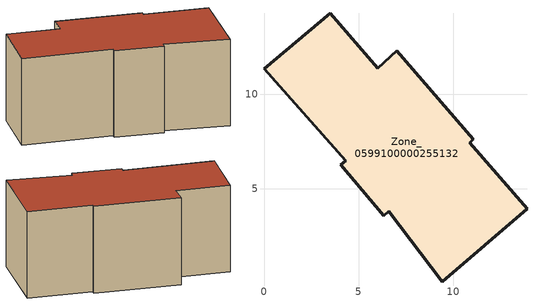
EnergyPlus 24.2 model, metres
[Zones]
Zone_0599100000255132
 floor ground (C_G): 4.31,6.47 0,11.35 3.5,14.27 6.01,11.37 7.03,12.3 11.08,7.6 10.89,7.44 13.91,3.93 9.44,0.08 6.6,3.8 6.34,3.57 4.07,6.26 z0
 wall outside (C_F): 6.01,11.37 3.5,14.27 0,11.35 4.31,6.47 4.07,6.26 6.34,3.57 6.6,3.8 9.44,0.08 13.91,3.93 10.89,7.44 11.08,7.6 7.03,12.3 6.01,11.37 z0:6.41
 roof outside (C_R): 6.6,3.8 9.44,0.08 13.91,3.93 10.89,7.44 11.08,7.6 7.03,12.3 6.01,11.37 3.5,14.27 0,11.35 4.31,6.47 4.07,6.26 6.34,3.57 z6.41
[BUILDING]
Pand.0599100000255132: North Axis=0; Terrain=City; Loads Convergence Tolerance Value=0.04; Temperature Convergence Tolerance Value=0.4; Solar Distribution=FullExterior; Maximum Number of Warmup Days=25; Minimum Number of Warmup Days=1
[Site:Location]
Rotterdam.The.Hague.AP_ZH_NLD Design_Conditions: Latitude=51.96; Longitude=4.45; Time Zone=1; Elevation=-4.5
[SITE:GROUNDTEMPERATURE:BUILDINGSURFACE]
18, 18, 18, 18, 18, 18, 18, 18, 18, 18, 18, 18
[MATERIAL] Thermal Absorptance=0.9; Solar Absorptance=0.7; Visible Absorptance=0.7
Name | Roughness | Thickness | Conductivity | Density | Specific Heat
G.TC.1946 | MediumSmooth | 0.15 | 1 | 540 | 1210
F.TC.1946 | Rough | 0.3 | 0.857143 | 1920 | 840
R.TC.1946 | MediumRough | 0.2 | 0.909091 | 1500 | 1000
[CONSTRUCTION]
C_G: G.TC.1946
C_F: F.TC.1946
C_R: R.TC.1946
[ZONE]
Zone_0599100000255132: Type=1; Multiplier=1; Ceiling Height=Autocalculate; Volume=Autocalculate; Floor Area=autocalculate; Part of Total Floor Area=Yes
[ZONEINFILTRATION:DESIGNFLOWRATE]
Infil_Zone_0599100000255132: Zone or ZoneList or Space or SpaceList=Zone_0599100000255132; Schedule=AlwaysOn; Design Flow Rate Calculation Method=Flow/Area; Flow Rate per Floor Area=0.003; Constant Term Coefficient=1; Temperature Term Coefficient=0; Velocity Term Coefficient=0; Velocity Squared Term Coefficient=0
[HVACTEMPLATE:ZONE:IDEALLOADSAIRSYSTEM]
Zone_0599100000255132: Maximum Heating Supply Air Temperature=50; Minimum Cooling Supply Air Temperature=13; Maximum Heating Supply Air Humidity Ratio=0.0156; Minimum Cooling Supply Air Humidity Ratio=0.0077; Heating Limit=NoLimit; Cooling Limit=NoLimit; Dehumidification Control Type=ConstantSensibleHeatRatio; Cooling Sensible Heat Ratio=0.7; Dehumidification Setpoint=60; Humidification Control Type=None; Humidification Setpoint=30; Outdoor Air Method=None; Outdoor Air Flow Rate per Person=0.00944; Outdoor Air Flow Rate per Zone Floor Area=0; Outdoor Air Flow Rate per Zone=0; Demand Controlled Ventilation Type=None; Outdoor Air Economizer Type=NoEconomizer; Heat Recovery Type=None; Sensible Heat Recovery Effectiveness=0.7; Latent Heat Recovery Effectiveness=0.65
[ZONECONTROL:THERMOSTAT]
ThermostatControl_Zone_0599100000255132: Zone or ZoneList=Zone_0599100000255132; Control Type Schedule=DualSetpointControlType; Control 1=Thermostat_Zone_0599100000255132; Temperature Difference Between Cutout And Setpoint=0
[THERMOSTATSETPOINT:DUALSETPOINT]
Thermostat_Zone_0599100000255132: Heating Setpoint Temperature Schedule=HeatingSetpoint_Zone_0599100000255132; Cooling Setpoint Temperature Schedule=CoolingSetpoint_Zone_0599100000255132
[SCHEDULE:COMPACT]
HeatingSetpoint_Zone_0599100000255132: Through: 12/31, For: AllDays, Until: 24:00, 21
CoolingSetpoint_Zone_0599100000255132: Through: 12/31, For: AllDays, Until: 24:00, 24
DualSetpointControlType: Through: 12/31, For: AllDays, Until: 24:00, 4
AlwaysOn: Through: 12/31, For: AllDays, Until: 24:00, 1
